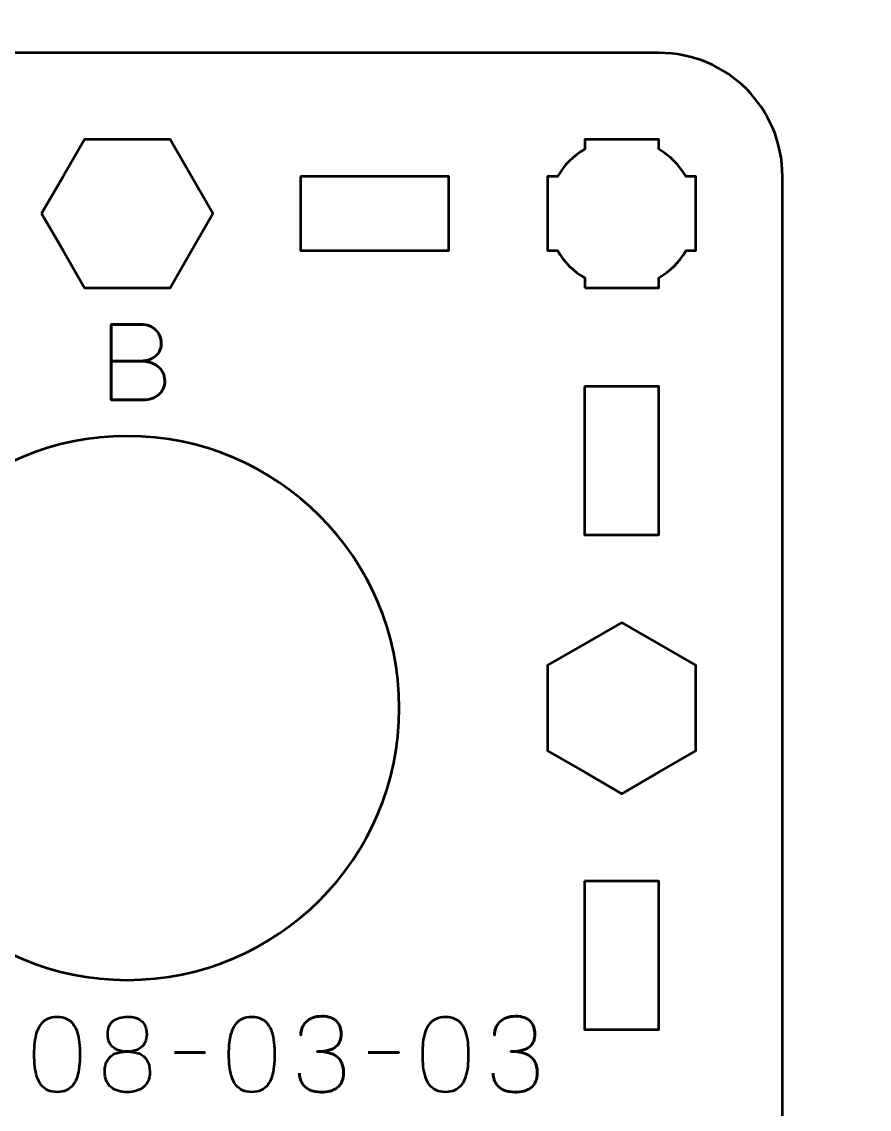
# Model space of a CAD drawing. Header units: centimetres. Extents: x -21 to 0, y -29.7 to 0.
# Drawn here: x -11.927 to -8.499, y -27.173 to -22.774 of the extents above; entities that cross this region are included whole.
import ezdxf

# ---------------------------------------------------------------- set-up
doc = ezdxf.new("R2010")
doc.units = ezdxf.units.CM
doc.header["$MEASUREMENT"] = 0
doc.layers.add('Layer 1', color=7, linetype='Continuous')

msp = doc.modelspace()

# ---------------------------------------------------------------- linework, layer by layer
at = {"layer": 'Layer 1', "color": 1, "lineweight": 53}
msp.add_open_spline([(-21.00003, -29.19995), (-21.00003, -29.19995), (-21.00003, -1.69992), (-21.00003, -1.69992), (-21.00003, -1.69992), (-21.00003, -1.61709), (-20.93286, -1.54992), (-20.85003, -1.54992), (-20.85003, -1.54992), (-20.7672, -1.54992), (-20.70003, -1.48275), (-20.70003, -1.39992), (-20.70003, -1.39992), (-20.70003, -1.31709), (-20.7672, -1.24992), (-20.85003, -1.24992), (-20.85003, -1.24992), (-20.93286, -1.24992), (-21.00003, -1.18275), (-21.00003, -1.09992), (-21.00003, -1.09992), (-21.00003, -1.09992), (-21.00003, -0.49992), (-21.00003, -0.49992), (-21.00003, -0.49992), (-21.00003, -0.22295), (-20.77694, 0.00004), (-20.49994, 0.00004), (-20.49994, 0.00004), (-20.49994, 0.00004), (-0.50008, 0.00004), (-0.50008, 0.00004), (-0.50008, 0.00004), (-0.22294, 0.00004), (0.00002, -0.22295), (0.00002, -0.49992), (0.00002, -0.49992), (0.00002, -0.49992), (0.00002, -29.19995), (0.00002, -29.19995), (0.00002, -29.19995), (0.00002, -29.47695), (-0.22294, -29.70004), (-0.50008, -29.70004), (-0.50008, -29.70004), (-0.50008, -29.70004), (-20.49994, -29.70004), (-20.49994, -29.70004), (-20.49994, -29.70004), (-20.77694, -29.70004), (-21.00003, -29.47695), (-21.00003, -29.19995)], degree=3, knots=[0, 0, 0, 0, 0.0769231, 0.0769231, 0.0769231, 0.0769231, 0.1538462, 0.1538462, 0.1538462, 0.1538462, 0.2307692, 0.2307692, 0.2307692, 0.2307692, 0.3076923, 0.3076923, 0.3076923, 0.3076923, 0.3846154, 0.3846154, 0.3846154, 0.3846154, 0.4615385, 0.4615385, 0.4615385, 0.4615385, 0.5384615, 0.5384615, 0.5384615, 0.5384615, 0.6153846, 0.6153846, 0.6153846, 0.6153846, 0.6923077, 0.6923077, 0.6923077, 0.6923077, 0.7692308, 0.7692308, 0.7692308, 0.7692308, 0.8461538, 0.8461538, 0.8461538, 0.8461538, 0.9230769, 0.9230769, 0.9230769, 0.9230769, 1, 1, 1, 1], dxfattribs=at)
at = {"layer": 'Layer 1', "color": 3, "lineweight": 53}
msp.add_open_spline([(-13.64992, -22.89997), (-13.64992, -22.89997), (-9.35005, -22.89997), (-9.35005, -22.89997), (-9.35005, -22.89997), (-9.07291, -22.89997), (-8.84995, -23.12306), (-8.84995, -23.40006), (-8.84995, -23.40006), (-8.84995, -23.40006), (-8.84995, -27.69993), (-8.84995, -27.69993), (-8.84995, -27.69993), (-8.84995, -27.97707), (-9.07291, -28.20003), (-9.35005, -28.20003), (-9.35005, -28.20003), (-9.35005, -28.20003), (-13.64992, -28.20003), (-13.64992, -28.20003), (-13.64992, -28.20003), (-13.92692, -28.20003), (-14.15001, -27.97707), (-14.15001, -27.69993), (-14.15001, -27.69993), (-14.15001, -27.69993), (-14.15001, -23.40006), (-14.15001, -23.40006), (-14.15001, -23.40006), (-14.15001, -23.12306), (-13.92692, -22.89997), (-13.64992, -22.89997)], degree=3, knots=[0, 0, 0, 0, 0.125, 0.125, 0.125, 0.125, 0.25, 0.25, 0.25, 0.25, 0.375, 0.375, 0.375, 0.375, 0.5, 0.5, 0.5, 0.5, 0.625, 0.625, 0.625, 0.625, 0.75, 0.75, 0.75, 0.75, 0.875, 0.875, 0.875, 0.875, 1, 1, 1, 1], dxfattribs=at)
at = {"layer": 'Layer 1', "lineweight": 53}
for points, knots in [([(-11.84639, -23.55), (-11.84639, -23.55), (-11.75979, -23.4), (-11.75979, -23.4), (-11.75979, -23.4), (-11.75979, -23.4), (-11.67318, -23.25), (-11.67318, -23.25), (-11.67318, -23.25), (-11.67318, -23.25), (-11.49998, -23.25), (-11.49998, -23.25), (-11.49998, -23.25), (-11.49998, -23.25), (-11.32678, -23.25), (-11.32678, -23.25), (-11.32678, -23.25), (-11.32678, -23.25), (-11.24017, -23.4), (-11.24017, -23.4), (-11.24017, -23.4), (-11.24017, -23.4), (-11.15357, -23.55), (-11.15357, -23.55), (-11.15357, -23.55), (-11.15357, -23.55), (-11.24017, -23.7), (-11.24017, -23.7), (-11.24017, -23.7), (-11.24017, -23.7), (-11.32678, -23.85), (-11.32678, -23.85), (-11.32678, -23.85), (-11.32678, -23.85), (-11.49998, -23.85), (-11.49998, -23.85), (-11.49998, -23.85), (-11.49998, -23.85), (-11.67318, -23.85), (-11.67318, -23.85), (-11.67318, -23.85), (-11.67318, -23.85), (-11.75979, -23.7), (-11.75979, -23.7), (-11.75979, -23.7), (-11.75979, -23.7), (-11.84639, -23.55), (-11.84639, -23.55)], [0, 0, 0, 0, 0.0833333, 0.0833333, 0.0833333, 0.0833333, 0.1666667, 0.1666667, 0.1666667, 0.1666667, 0.25, 0.25, 0.25, 0.25, 0.3333333, 0.3333333, 0.3333333, 0.3333333, 0.4166667, 0.4166667, 0.4166667, 0.4166667, 0.5, 0.5, 0.5, 0.5, 0.5833333, 0.5833333, 0.5833333, 0.5833333, 0.6666667, 0.6666667, 0.6666667, 0.6666667, 0.75, 0.75, 0.75, 0.75, 0.8333333, 0.8333333, 0.8333333, 0.8333333, 0.9166667, 0.9166667, 0.9166667, 0.9166667, 1, 1, 1, 1]), ([(-9.64997, -23.85006), (-9.64997, -23.85006), (-9.64997, -23.80988), (-9.64997, -23.80988), (-9.64997, -23.80988), (-9.69551, -23.78355), (-9.73347, -23.7456), (-9.75982, -23.70007), (-9.75982, -23.70007), (-9.75982, -23.70007), (-9.79997, -23.70007), (-9.79997, -23.70007), (-9.79997, -23.70007), (-9.79997, -23.70007), (-9.79997, -23.55155), (-9.79997, -23.55155), (-9.79997, -23.55155), (-9.79997, -23.55155), (-9.79999, -23.55), (-9.79999, -23.55), (-9.79999, -23.55), (-9.79999, -23.55), (-9.79997, -23.54845), (-9.79997, -23.54845), (-9.79997, -23.54845), (-9.79997, -23.54845), (-9.79997, -23.40006), (-9.79997, -23.40006), (-9.79997, -23.40006), (-9.79997, -23.40006), (-9.75987, -23.40006), (-9.75987, -23.40006), (-9.75987, -23.40006), (-9.73352, -23.35449), (-9.69553, -23.31649), (-9.64997, -23.29013), (-9.64997, -23.29013), (-9.64997, -23.29013), (-9.64997, -23.25005), (-9.64997, -23.25005), (-9.64997, -23.25005), (-9.64997, -23.25005), (-9.50463, -23.25005), (-9.50463, -23.25005), (-9.50463, -23.25005), (-9.50463, -23.25005), (-9.49999, -23.24999), (-9.49999, -23.24999), (-9.49999, -23.24999), (-9.49999, -23.24999), (-9.49534, -23.25005), (-9.49534, -23.25005), (-9.49534, -23.25005), (-9.49534, -23.25005), (-9.34996, -23.25005), (-9.34996, -23.25005), (-9.34996, -23.25005), (-9.34996, -23.25005), (-9.34996, -23.29013), (-9.34996, -23.29013), (-9.34996, -23.29013), (-9.30439, -23.31649), (-9.26642, -23.35449), (-9.24008, -23.40006), (-9.24008, -23.40006), (-9.24008, -23.40006), (-9.19996, -23.40006), (-9.19996, -23.40006), (-9.19996, -23.40006), (-9.19996, -23.40006), (-9.19996, -23.70007), (-9.19996, -23.70007), (-9.19996, -23.70007), (-9.19996, -23.70007), (-9.24013, -23.70007), (-9.24013, -23.70007), (-9.24013, -23.70007), (-9.26647, -23.7456), (-9.30443, -23.78355), (-9.34996, -23.80988), (-9.34996, -23.80988), (-9.34996, -23.80988), (-9.34996, -23.85006), (-9.34996, -23.85006), (-9.34996, -23.85006), (-9.34996, -23.85006), (-9.64997, -23.85006), (-9.64997, -23.85006)], [0, 0, 0, 0, 0.0454545, 0.0454545, 0.0454545, 0.0454545, 0.0909091, 0.0909091, 0.0909091, 0.0909091, 0.1363636, 0.1363636, 0.1363636, 0.1363636, 0.1818182, 0.1818182, 0.1818182, 0.1818182, 0.2272727, 0.2272727, 0.2272727, 0.2272727, 0.2727273, 0.2727273, 0.2727273, 0.2727273, 0.3181818, 0.3181818, 0.3181818, 0.3181818, 0.3636364, 0.3636364, 0.3636364, 0.3636364, 0.4090909, 0.4090909, 0.4090909, 0.4090909, 0.4545455, 0.4545455, 0.4545455, 0.4545455, 0.5, 0.5, 0.5, 0.5, 0.5454545, 0.5454545, 0.5454545, 0.5454545, 0.5909091, 0.5909091, 0.5909091, 0.5909091, 0.6363636, 0.6363636, 0.6363636, 0.6363636, 0.6818182, 0.6818182, 0.6818182, 0.6818182, 0.7272727, 0.7272727, 0.7272727, 0.7272727, 0.7727273, 0.7727273, 0.7727273, 0.7727273, 0.8181818, 0.8181818, 0.8181818, 0.8181818, 0.8636364, 0.8636364, 0.8636364, 0.8636364, 0.9090909, 0.9090909, 0.9090909, 0.9090909, 0.9545455, 0.9545455, 0.9545455, 0.9545455, 1, 1, 1, 1]), ([(-10.8, -23.40006), (-10.8, -23.40006), (-10.2, -23.40006), (-10.2, -23.40006), (-10.2, -23.40006), (-10.2, -23.40006), (-10.2, -23.70007), (-10.2, -23.70007), (-10.2, -23.70007), (-10.2, -23.70007), (-10.8, -23.70007), (-10.8, -23.70007), (-10.8, -23.70007), (-10.8, -23.70007), (-10.8, -23.40006), (-10.8, -23.40006)], [0, 0, 0, 0, 0.25, 0.25, 0.25, 0.25, 0.5, 0.5, 0.5, 0.5, 0.75, 0.75, 0.75, 0.75, 1, 1, 1, 1]), ([(-9.65005, -24.25001), (-9.65005, -24.25001), (-9.35005, -24.25001), (-9.35005, -24.25001), (-9.35005, -24.25001), (-9.35005, -24.25001), (-9.35005, -24.85002), (-9.35005, -24.85002), (-9.35005, -24.85002), (-9.35005, -24.85002), (-9.65005, -24.85002), (-9.65005, -24.85002), (-9.65005, -24.85002), (-9.65005, -24.85002), (-9.65005, -24.25001), (-9.65005, -24.25001)], [0, 0, 0, 0, 0.25, 0.25, 0.25, 0.25, 0.5, 0.5, 0.5, 0.5, 0.75, 0.75, 0.75, 0.75, 1, 1, 1, 1]), ([(-11.49998, -24.45), (-10.89256, -24.45), (-10.39998, -24.94258), (-10.39998, -25.55), (-10.39998, -25.55), (-10.39998, -26.15742), (-10.89256, -26.65), (-11.49998, -26.65), (-11.49998, -26.65), (-12.1074, -26.65), (-12.59998, -26.15742), (-12.59998, -25.55), (-12.59998, -25.55), (-12.59998, -24.94258), (-12.1074, -24.45), (-11.49998, -24.45)], [0, 0, 0, 0, 0.25, 0.25, 0.25, 0.25, 0.5, 0.5, 0.5, 0.5, 0.75, 0.75, 0.75, 0.75, 1, 1, 1, 1]), ([(-9.49998, -25.20359), (-9.49998, -25.20359), (-9.34998, -25.29019), (-9.34998, -25.29019), (-9.34998, -25.29019), (-9.34998, -25.29019), (-9.19998, -25.3768), (-9.19998, -25.3768), (-9.19998, -25.3768), (-9.19998, -25.3768), (-9.19998, -25.55), (-9.19998, -25.55), (-9.19998, -25.55), (-9.19998, -25.55), (-9.19998, -25.7232), (-9.19998, -25.7232), (-9.19998, -25.7232), (-9.19998, -25.7232), (-9.34998, -25.80981), (-9.34998, -25.80981), (-9.34998, -25.80981), (-9.34998, -25.80981), (-9.49998, -25.89641), (-9.49998, -25.89641), (-9.49998, -25.89641), (-9.49998, -25.89641), (-9.64998, -25.80981), (-9.64998, -25.80981), (-9.64998, -25.80981), (-9.64998, -25.80981), (-9.79998, -25.7232), (-9.79998, -25.7232), (-9.79998, -25.7232), (-9.79998, -25.7232), (-9.79998, -25.55), (-9.79998, -25.55), (-9.79998, -25.55), (-9.79998, -25.55), (-9.79998, -25.3768), (-9.79998, -25.3768), (-9.79998, -25.3768), (-9.79998, -25.3768), (-9.64998, -25.29019), (-9.64998, -25.29019), (-9.64998, -25.29019), (-9.64998, -25.29019), (-9.49998, -25.20359), (-9.49998, -25.20359)], [0, 0, 0, 0, 0.0833333, 0.0833333, 0.0833333, 0.0833333, 0.1666667, 0.1666667, 0.1666667, 0.1666667, 0.25, 0.25, 0.25, 0.25, 0.3333333, 0.3333333, 0.3333333, 0.3333333, 0.4166667, 0.4166667, 0.4166667, 0.4166667, 0.5, 0.5, 0.5, 0.5, 0.5833333, 0.5833333, 0.5833333, 0.5833333, 0.6666667, 0.6666667, 0.6666667, 0.6666667, 0.75, 0.75, 0.75, 0.75, 0.8333333, 0.8333333, 0.8333333, 0.8333333, 0.9166667, 0.9166667, 0.9166667, 0.9166667, 1, 1, 1, 1]), ([(-9.65005, -26.24998), (-9.65005, -26.24998), (-9.35005, -26.24998), (-9.35005, -26.24998), (-9.35005, -26.24998), (-9.35005, -26.24998), (-9.35005, -26.84998), (-9.35005, -26.84998), (-9.35005, -26.84998), (-9.35005, -26.84998), (-9.65005, -26.84998), (-9.65005, -26.84998), (-9.65005, -26.84998), (-9.65005, -26.84998), (-9.65005, -26.24998), (-9.65005, -26.24998)], [0, 0, 0, 0, 0.25, 0.25, 0.25, 0.25, 0.5, 0.5, 0.5, 0.5, 0.75, 0.75, 0.75, 0.75, 1, 1, 1, 1])]:
    msp.add_open_spline(points, degree=3, knots=knots, dxfattribs=at)
at = {"layer": 'Layer 1', "color": 5, "lineweight": 53}
for points, knots in [([(-11.56458, -24.14636), (-11.56458, -24.14636), (-11.44732, -24.14636), (-11.44732, -24.14636), (-11.44732, -24.14636), (-11.43208, -24.14629), (-11.4191, -24.14418), (-11.40816, -24.14001), (-11.40816, -24.14001), (-11.39729, -24.13592), (-11.38848, -24.13035), (-11.38163, -24.12336), (-11.38163, -24.12336), (-11.37479, -24.11638), (-11.36985, -24.10848), (-11.36674, -24.09973), (-11.36674, -24.09973), (-11.36371, -24.09105), (-11.3623, -24.08202), (-11.36265, -24.07271), (-11.36265, -24.07271), (-11.36308, -24.06339), (-11.36505, -24.05436), (-11.36858, -24.04554), (-11.36858, -24.04554), (-11.37204, -24.03672), (-11.37726, -24.02875), (-11.3841, -24.02162), (-11.3841, -24.02162), (-11.39094, -24.0145), (-11.39948, -24.00885), (-11.40985, -24.00469), (-11.40985, -24.00469), (-11.42023, -24.00046), (-11.43243, -23.99827), (-11.44647, -23.9982), (-11.44647, -23.9982), (-11.44647, -23.9982), (-11.56458, -23.9982), (-11.56458, -23.9982), (-11.56458, -23.9982), (-11.56458, -23.9982), (-11.56458, -24.30342), (-11.56458, -24.30342), (-11.56458, -24.30342), (-11.56458, -24.30342), (-11.43462, -24.30342), (-11.43462, -24.30342), (-11.43462, -24.30342), (-11.42248, -24.30342), (-11.41119, -24.30166), (-11.40075, -24.2982), (-11.40075, -24.2982), (-11.39031, -24.29467), (-11.38121, -24.28966), (-11.37331, -24.28296), (-11.37331, -24.28296), (-11.36547, -24.27633), (-11.35934, -24.26828), (-11.35496, -24.25876), (-11.35496, -24.25876), (-11.35059, -24.24923), (-11.34833, -24.23844), (-11.34826, -24.22637), (-11.34826, -24.22637), (-11.34854, -24.21424), (-11.35108, -24.2033), (-11.35595, -24.1935), (-11.35595, -24.1935), (-11.36082, -24.18369), (-11.36759, -24.17529), (-11.37634, -24.16824), (-11.37634, -24.16824), (-11.38509, -24.16125), (-11.39553, -24.15582), (-11.40753, -24.15208), (-11.40753, -24.15208), (-11.41952, -24.14834), (-11.43278, -24.14644), (-11.44732, -24.14636), (-11.44732, -24.14636), (-11.43278, -24.14644), (-11.41952, -24.14834), (-11.40753, -24.15208), (-11.40753, -24.15208), (-11.39553, -24.15582), (-11.38509, -24.16125), (-11.37634, -24.16824), (-11.37634, -24.16824), (-11.36759, -24.17529), (-11.36082, -24.18369), (-11.35595, -24.1935), (-11.35595, -24.1935), (-11.35108, -24.2033), (-11.34854, -24.21424), (-11.34826, -24.22637), (-11.34826, -24.22637), (-11.34833, -24.23844), (-11.35059, -24.24923), (-11.35496, -24.25876), (-11.35496, -24.25876), (-11.35934, -24.26828), (-11.36547, -24.27633), (-11.37331, -24.28296), (-11.37331, -24.28296), (-11.38121, -24.28966), (-11.39031, -24.29467), (-11.40075, -24.2982), (-11.40075, -24.2982), (-11.41119, -24.30166), (-11.42248, -24.30342), (-11.43462, -24.30342), (-11.43462, -24.30342), (-11.43462, -24.30342), (-11.56458, -24.30342), (-11.56458, -24.30342), (-11.56458, -24.30342), (-11.56458, -24.30342), (-11.56458, -23.9982), (-11.56458, -23.9982), (-11.56458, -23.9982), (-11.56458, -23.9982), (-11.44647, -23.9982), (-11.44647, -23.9982), (-11.44647, -23.9982), (-11.43243, -23.99827), (-11.42023, -24.00046), (-11.40985, -24.00469), (-11.40985, -24.00469), (-11.39948, -24.00885), (-11.39094, -24.0145), (-11.3841, -24.02162), (-11.3841, -24.02162), (-11.37726, -24.02875), (-11.37204, -24.03672), (-11.36858, -24.04554), (-11.36858, -24.04554), (-11.36505, -24.05436), (-11.36308, -24.06339), (-11.36265, -24.07271), (-11.36265, -24.07271), (-11.3623, -24.08202), (-11.36371, -24.09105), (-11.36674, -24.09973), (-11.36674, -24.09973), (-11.36985, -24.10848), (-11.37479, -24.11638), (-11.38163, -24.12336), (-11.38163, -24.12336), (-11.38848, -24.13035), (-11.39729, -24.13592), (-11.40816, -24.14001), (-11.40816, -24.14001), (-11.4191, -24.14418), (-11.43208, -24.14629), (-11.44732, -24.14636), (-11.44732, -24.14636), (-11.44732, -24.14636), (-11.56458, -24.14636), (-11.56458, -24.14636)], [0, 0, 0, 0, 0.025, 0.025, 0.025, 0.025, 0.05, 0.05, 0.05, 0.05, 0.075, 0.075, 0.075, 0.075, 0.1, 0.1, 0.1, 0.1, 0.125, 0.125, 0.125, 0.125, 0.15, 0.15, 0.15, 0.15, 0.175, 0.175, 0.175, 0.175, 0.2, 0.2, 0.2, 0.2, 0.225, 0.225, 0.225, 0.225, 0.25, 0.25, 0.25, 0.25, 0.275, 0.275, 0.275, 0.275, 0.3, 0.3, 0.3, 0.3, 0.325, 0.325, 0.325, 0.325, 0.35, 0.35, 0.35, 0.35, 0.375, 0.375, 0.375, 0.375, 0.4, 0.4, 0.4, 0.4, 0.425, 0.425, 0.425, 0.425, 0.45, 0.45, 0.45, 0.45, 0.475, 0.475, 0.475, 0.475, 0.5, 0.5, 0.5, 0.5, 0.525, 0.525, 0.525, 0.525, 0.55, 0.55, 0.55, 0.55, 0.575, 0.575, 0.575, 0.575, 0.6, 0.6, 0.6, 0.6, 0.625, 0.625, 0.625, 0.625, 0.65, 0.65, 0.65, 0.65, 0.675, 0.675, 0.675, 0.675, 0.7, 0.7, 0.7, 0.7, 0.725, 0.725, 0.725, 0.725, 0.75, 0.75, 0.75, 0.75, 0.775, 0.775, 0.775, 0.775, 0.8, 0.8, 0.8, 0.8, 0.825, 0.825, 0.825, 0.825, 0.85, 0.85, 0.85, 0.85, 0.875, 0.875, 0.875, 0.875, 0.9, 0.9, 0.9, 0.9, 0.925, 0.925, 0.925, 0.925, 0.95, 0.95, 0.95, 0.95, 0.975, 0.975, 0.975, 0.975, 1, 1, 1, 1]), ([(-11.78386, -27.10342), (-11.76905, -27.10335), (-11.75628, -27.10074), (-11.74562, -27.09566), (-11.74562, -27.09566), (-11.73504, -27.09058), (-11.72622, -27.08331), (-11.71917, -27.07407), (-11.71917, -27.07407), (-11.71218, -27.06476), (-11.70668, -27.05375), (-11.70259, -27.04105), (-11.70259, -27.04105), (-11.69856, -27.02835), (-11.69567, -27.01445), (-11.69405, -26.99921), (-11.69405, -26.99921), (-11.69235, -26.98397), (-11.69151, -26.96795), (-11.69158, -26.95102), (-11.69158, -26.95102), (-11.69151, -26.93416), (-11.69235, -26.91814), (-11.69405, -26.90297), (-11.69405, -26.90297), (-11.69567, -26.8878), (-11.69856, -26.87383), (-11.70259, -26.86113), (-11.70259, -26.86113), (-11.70668, -26.8485), (-11.71218, -26.8375), (-11.71917, -26.82811), (-11.71917, -26.82811), (-11.72622, -26.8188), (-11.73504, -26.81153), (-11.74562, -26.80645), (-11.74562, -26.80645), (-11.75628, -26.8013), (-11.76905, -26.79869), (-11.78386, -26.79862), (-11.78386, -26.79862), (-11.79868, -26.79869), (-11.81145, -26.8013), (-11.82211, -26.80645), (-11.82211, -26.80645), (-11.83269, -26.81153), (-11.84151, -26.8188), (-11.84856, -26.82811), (-11.84856, -26.82811), (-11.85555, -26.8375), (-11.86105, -26.8485), (-11.86514, -26.86113), (-11.86514, -26.86113), (-11.86917, -26.87383), (-11.87206, -26.8878), (-11.87368, -26.90297), (-11.87368, -26.90297), (-11.87537, -26.91814), (-11.87622, -26.93416), (-11.87615, -26.95102), (-11.87615, -26.95102), (-11.87622, -26.96795), (-11.87537, -26.98397), (-11.87368, -26.99921), (-11.87368, -26.99921), (-11.87206, -27.01445), (-11.86917, -27.02835), (-11.86514, -27.04105), (-11.86514, -27.04105), (-11.86105, -27.05375), (-11.85555, -27.06476), (-11.84856, -27.07407), (-11.84856, -27.07407), (-11.84151, -27.08331), (-11.83269, -27.09058), (-11.82211, -27.09566), (-11.82211, -27.09566), (-11.81145, -27.10074), (-11.79868, -27.10335), (-11.78386, -27.10342)], [0, 0, 0, 0, 0.05, 0.05, 0.05, 0.05, 0.1, 0.1, 0.1, 0.1, 0.15, 0.15, 0.15, 0.15, 0.2, 0.2, 0.2, 0.2, 0.25, 0.25, 0.25, 0.25, 0.3, 0.3, 0.3, 0.3, 0.35, 0.35, 0.35, 0.35, 0.4, 0.4, 0.4, 0.4, 0.45, 0.45, 0.45, 0.45, 0.5, 0.5, 0.5, 0.5, 0.55, 0.55, 0.55, 0.55, 0.6, 0.6, 0.6, 0.6, 0.65, 0.65, 0.65, 0.65, 0.7, 0.7, 0.7, 0.7, 0.75, 0.75, 0.75, 0.75, 0.8, 0.8, 0.8, 0.8, 0.85, 0.85, 0.85, 0.85, 0.9, 0.9, 0.9, 0.9, 0.95, 0.95, 0.95, 0.95, 1, 1, 1, 1]), ([(-11.78386, -27.10342), (-11.76905, -27.10335), (-11.75628, -27.10074), (-11.74562, -27.09566), (-11.74562, -27.09566), (-11.73504, -27.09058), (-11.72622, -27.08331), (-11.71917, -27.07407), (-11.71917, -27.07407), (-11.71218, -27.06476), (-11.70668, -27.05375), (-11.70259, -27.04105), (-11.70259, -27.04105), (-11.69856, -27.02835), (-11.69567, -27.01445), (-11.69405, -26.99921), (-11.69405, -26.99921), (-11.69235, -26.98397), (-11.69151, -26.96795), (-11.69158, -26.95102), (-11.69158, -26.95102), (-11.69151, -26.93416), (-11.69235, -26.91814), (-11.69405, -26.90297), (-11.69405, -26.90297), (-11.69567, -26.8878), (-11.69856, -26.87383), (-11.70259, -26.86113), (-11.70259, -26.86113), (-11.70668, -26.8485), (-11.71218, -26.8375), (-11.71917, -26.82811), (-11.71917, -26.82811), (-11.72622, -26.8188), (-11.73504, -26.81153), (-11.74562, -26.80645), (-11.74562, -26.80645), (-11.75628, -26.8013), (-11.76905, -26.79869), (-11.78386, -26.79862), (-11.78386, -26.79862), (-11.79868, -26.79869), (-11.81145, -26.8013), (-11.82211, -26.80645), (-11.82211, -26.80645), (-11.83269, -26.81153), (-11.84151, -26.8188), (-11.84856, -26.82811), (-11.84856, -26.82811), (-11.85555, -26.8375), (-11.86105, -26.8485), (-11.86514, -26.86113), (-11.86514, -26.86113), (-11.86917, -26.87383), (-11.87206, -26.8878), (-11.87368, -26.90297), (-11.87368, -26.90297), (-11.87537, -26.91814), (-11.87622, -26.93416), (-11.87615, -26.95102), (-11.87615, -26.95102), (-11.87622, -26.96795), (-11.87537, -26.98397), (-11.87368, -26.99921), (-11.87368, -26.99921), (-11.87206, -27.01445), (-11.86917, -27.02835), (-11.86514, -27.04105), (-11.86514, -27.04105), (-11.86105, -27.05375), (-11.85555, -27.06476), (-11.84856, -27.07407), (-11.84856, -27.07407), (-11.84151, -27.08331), (-11.83269, -27.09058), (-11.82211, -27.09566), (-11.82211, -27.09566), (-11.81145, -27.10074), (-11.79868, -27.10335), (-11.78386, -27.10342)], [0, 0, 0, 0, 0.05, 0.05, 0.05, 0.05, 0.1, 0.1, 0.1, 0.1, 0.15, 0.15, 0.15, 0.15, 0.2, 0.2, 0.2, 0.2, 0.25, 0.25, 0.25, 0.25, 0.3, 0.3, 0.3, 0.3, 0.35, 0.35, 0.35, 0.35, 0.4, 0.4, 0.4, 0.4, 0.45, 0.45, 0.45, 0.45, 0.5, 0.5, 0.5, 0.5, 0.55, 0.55, 0.55, 0.55, 0.6, 0.6, 0.6, 0.6, 0.65, 0.65, 0.65, 0.65, 0.7, 0.7, 0.7, 0.7, 0.75, 0.75, 0.75, 0.75, 0.8, 0.8, 0.8, 0.8, 0.85, 0.85, 0.85, 0.85, 0.9, 0.9, 0.9, 0.9, 0.95, 0.95, 0.95, 0.95, 1, 1, 1, 1]), ([(-11.50023, -26.93959), (-11.48937, -26.93959), (-11.47921, -26.93832), (-11.46968, -26.93578), (-11.46968, -26.93578), (-11.46023, -26.93317), (-11.4519, -26.92908), (-11.44464, -26.9235), (-11.44464, -26.9235), (-11.43744, -26.91793), (-11.4318, -26.91066), (-11.4277, -26.9017), (-11.4277, -26.9017), (-11.42361, -26.89281), (-11.42157, -26.88202), (-11.4215, -26.86932), (-11.4215, -26.86932), (-11.42157, -26.85662), (-11.42354, -26.84575), (-11.42742, -26.83672), (-11.42742, -26.83672), (-11.4313, -26.82769), (-11.43681, -26.82028), (-11.44386, -26.81457), (-11.44386, -26.81457), (-11.45092, -26.80892), (-11.45924, -26.80476), (-11.46884, -26.80215), (-11.46884, -26.80215), (-11.47836, -26.79954), (-11.48888, -26.79841), (-11.50023, -26.79862), (-11.50023, -26.79862), (-11.51159, -26.79876), (-11.52211, -26.80025), (-11.53163, -26.80286), (-11.53163, -26.80286), (-11.54123, -26.80554), (-11.54955, -26.80963), (-11.55661, -26.8152), (-11.55661, -26.8152), (-11.56366, -26.82078), (-11.56917, -26.82804), (-11.57305, -26.83693), (-11.57305, -26.83693), (-11.57693, -26.84589), (-11.5789, -26.85662), (-11.57897, -26.86932), (-11.57897, -26.86932), (-11.5789, -26.88202), (-11.57686, -26.89281), (-11.57276, -26.9017), (-11.57276, -26.9017), (-11.56867, -26.91066), (-11.56303, -26.91793), (-11.55576, -26.9235), (-11.55576, -26.9235), (-11.54856, -26.92908), (-11.54024, -26.93317), (-11.53078, -26.93578), (-11.53078, -26.93578), (-11.52126, -26.93832), (-11.5111, -26.93959), (-11.50023, -26.93959)], [0, 0, 0, 0, 0.0625, 0.0625, 0.0625, 0.0625, 0.125, 0.125, 0.125, 0.125, 0.1875, 0.1875, 0.1875, 0.1875, 0.25, 0.25, 0.25, 0.25, 0.3125, 0.3125, 0.3125, 0.3125, 0.375, 0.375, 0.375, 0.375, 0.4375, 0.4375, 0.4375, 0.4375, 0.5, 0.5, 0.5, 0.5, 0.5625, 0.5625, 0.5625, 0.5625, 0.625, 0.625, 0.625, 0.625, 0.6875, 0.6875, 0.6875, 0.6875, 0.75, 0.75, 0.75, 0.75, 0.8125, 0.8125, 0.8125, 0.8125, 0.875, 0.875, 0.875, 0.875, 0.9375, 0.9375, 0.9375, 0.9375, 1, 1, 1, 1]), ([(-11.50023, -26.93959), (-11.48937, -26.93959), (-11.47921, -26.93832), (-11.46968, -26.93578), (-11.46968, -26.93578), (-11.46023, -26.93317), (-11.4519, -26.92908), (-11.44464, -26.9235), (-11.44464, -26.9235), (-11.43744, -26.91793), (-11.4318, -26.91066), (-11.4277, -26.9017), (-11.4277, -26.9017), (-11.42361, -26.89281), (-11.42157, -26.88202), (-11.4215, -26.86932), (-11.4215, -26.86932), (-11.42157, -26.85662), (-11.42354, -26.84575), (-11.42742, -26.83672), (-11.42742, -26.83672), (-11.4313, -26.82769), (-11.43681, -26.82028), (-11.44386, -26.81457), (-11.44386, -26.81457), (-11.45092, -26.80892), (-11.45924, -26.80476), (-11.46884, -26.80215), (-11.46884, -26.80215), (-11.47836, -26.79954), (-11.48888, -26.79841), (-11.50023, -26.79862), (-11.50023, -26.79862), (-11.51159, -26.79876), (-11.52211, -26.80025), (-11.53163, -26.80286), (-11.53163, -26.80286), (-11.54123, -26.80554), (-11.54955, -26.80963), (-11.55661, -26.8152), (-11.55661, -26.8152), (-11.56366, -26.82078), (-11.56917, -26.82804), (-11.57305, -26.83693), (-11.57305, -26.83693), (-11.57693, -26.84589), (-11.5789, -26.85662), (-11.57897, -26.86932), (-11.57897, -26.86932), (-11.5789, -26.88202), (-11.57686, -26.89281), (-11.57276, -26.9017), (-11.57276, -26.9017), (-11.56867, -26.91066), (-11.56303, -26.91793), (-11.55576, -26.9235), (-11.55576, -26.9235), (-11.54856, -26.92908), (-11.54024, -26.93317), (-11.53078, -26.93578), (-11.53078, -26.93578), (-11.52126, -26.93832), (-11.5111, -26.93959), (-11.50023, -26.93959)], [0, 0, 0, 0, 0.0625, 0.0625, 0.0625, 0.0625, 0.125, 0.125, 0.125, 0.125, 0.1875, 0.1875, 0.1875, 0.1875, 0.25, 0.25, 0.25, 0.25, 0.3125, 0.3125, 0.3125, 0.3125, 0.375, 0.375, 0.375, 0.375, 0.4375, 0.4375, 0.4375, 0.4375, 0.5, 0.5, 0.5, 0.5, 0.5625, 0.5625, 0.5625, 0.5625, 0.625, 0.625, 0.625, 0.625, 0.6875, 0.6875, 0.6875, 0.6875, 0.75, 0.75, 0.75, 0.75, 0.8125, 0.8125, 0.8125, 0.8125, 0.875, 0.875, 0.875, 0.875, 0.9375, 0.9375, 0.9375, 0.9375, 1, 1, 1, 1]), ([(-10.99647, -27.10342), (-10.98166, -27.10335), (-10.96889, -27.10074), (-10.95823, -27.09566), (-10.95823, -27.09566), (-10.94765, -27.09058), (-10.93883, -27.08331), (-10.93178, -27.07407), (-10.93178, -27.07407), (-10.92479, -27.06476), (-10.91929, -27.05375), (-10.9152, -27.04105), (-10.9152, -27.04105), (-10.91117, -27.02835), (-10.90828, -27.01445), (-10.90666, -26.99921), (-10.90666, -26.99921), (-10.90496, -26.98397), (-10.90412, -26.96795), (-10.90419, -26.95102), (-10.90419, -26.95102), (-10.90412, -26.93416), (-10.90496, -26.91814), (-10.90666, -26.90297), (-10.90666, -26.90297), (-10.90828, -26.8878), (-10.91117, -26.87383), (-10.9152, -26.86113), (-10.9152, -26.86113), (-10.91929, -26.8485), (-10.92479, -26.8375), (-10.93178, -26.82811), (-10.93178, -26.82811), (-10.93883, -26.8188), (-10.94765, -26.81153), (-10.95823, -26.80645), (-10.95823, -26.80645), (-10.96889, -26.8013), (-10.98166, -26.79869), (-10.99647, -26.79862), (-10.99647, -26.79862), (-11.01129, -26.79869), (-11.02406, -26.8013), (-11.03472, -26.80645), (-11.03472, -26.80645), (-11.0453, -26.81153), (-11.05412, -26.8188), (-11.06117, -26.82811), (-11.06117, -26.82811), (-11.06816, -26.8375), (-11.07366, -26.8485), (-11.07775, -26.86113), (-11.07775, -26.86113), (-11.08178, -26.87383), (-11.08467, -26.8878), (-11.08629, -26.90297), (-11.08629, -26.90297), (-11.08798, -26.91814), (-11.08883, -26.93416), (-11.08876, -26.95102), (-11.08876, -26.95102), (-11.08883, -26.96795), (-11.08798, -26.98397), (-11.08629, -26.99921), (-11.08629, -26.99921), (-11.08467, -27.01445), (-11.08178, -27.02835), (-11.07775, -27.04105), (-11.07775, -27.04105), (-11.07366, -27.05375), (-11.06816, -27.06476), (-11.06117, -27.07407), (-11.06117, -27.07407), (-11.05412, -27.08331), (-11.0453, -27.09058), (-11.03472, -27.09566), (-11.03472, -27.09566), (-11.02406, -27.10074), (-11.01129, -27.10335), (-10.99647, -27.10342)], [0, 0, 0, 0, 0.05, 0.05, 0.05, 0.05, 0.1, 0.1, 0.1, 0.1, 0.15, 0.15, 0.15, 0.15, 0.2, 0.2, 0.2, 0.2, 0.25, 0.25, 0.25, 0.25, 0.3, 0.3, 0.3, 0.3, 0.35, 0.35, 0.35, 0.35, 0.4, 0.4, 0.4, 0.4, 0.45, 0.45, 0.45, 0.45, 0.5, 0.5, 0.5, 0.5, 0.55, 0.55, 0.55, 0.55, 0.6, 0.6, 0.6, 0.6, 0.65, 0.65, 0.65, 0.65, 0.7, 0.7, 0.7, 0.7, 0.75, 0.75, 0.75, 0.75, 0.8, 0.8, 0.8, 0.8, 0.85, 0.85, 0.85, 0.85, 0.9, 0.9, 0.9, 0.9, 0.95, 0.95, 0.95, 0.95, 1, 1, 1, 1]), ([(-10.99647, -27.10342), (-10.98166, -27.10335), (-10.96889, -27.10074), (-10.95823, -27.09566), (-10.95823, -27.09566), (-10.94765, -27.09058), (-10.93883, -27.08331), (-10.93178, -27.07407), (-10.93178, -27.07407), (-10.92479, -27.06476), (-10.91929, -27.05375), (-10.9152, -27.04105), (-10.9152, -27.04105), (-10.91117, -27.02835), (-10.90828, -27.01445), (-10.90666, -26.99921), (-10.90666, -26.99921), (-10.90496, -26.98397), (-10.90412, -26.96795), (-10.90419, -26.95102), (-10.90419, -26.95102), (-10.90412, -26.93416), (-10.90496, -26.91814), (-10.90666, -26.90297), (-10.90666, -26.90297), (-10.90828, -26.8878), (-10.91117, -26.87383), (-10.9152, -26.86113), (-10.9152, -26.86113), (-10.91929, -26.8485), (-10.92479, -26.8375), (-10.93178, -26.82811), (-10.93178, -26.82811), (-10.93883, -26.8188), (-10.94765, -26.81153), (-10.95823, -26.80645), (-10.95823, -26.80645), (-10.96889, -26.8013), (-10.98166, -26.79869), (-10.99647, -26.79862), (-10.99647, -26.79862), (-11.01129, -26.79869), (-11.02406, -26.8013), (-11.03472, -26.80645), (-11.03472, -26.80645), (-11.0453, -26.81153), (-11.05412, -26.8188), (-11.06117, -26.82811), (-11.06117, -26.82811), (-11.06816, -26.8375), (-11.07366, -26.8485), (-11.07775, -26.86113), (-11.07775, -26.86113), (-11.08178, -26.87383), (-11.08467, -26.8878), (-11.08629, -26.90297), (-11.08629, -26.90297), (-11.08798, -26.91814), (-11.08883, -26.93416), (-11.08876, -26.95102), (-11.08876, -26.95102), (-11.08883, -26.96795), (-11.08798, -26.98397), (-11.08629, -26.99921), (-11.08629, -26.99921), (-11.08467, -27.01445), (-11.08178, -27.02835), (-11.07775, -27.04105), (-11.07775, -27.04105), (-11.07366, -27.05375), (-11.06816, -27.06476), (-11.06117, -27.07407), (-11.06117, -27.07407), (-11.05412, -27.08331), (-11.0453, -27.09058), (-11.03472, -27.09566), (-11.03472, -27.09566), (-11.02406, -27.10074), (-11.01129, -27.10335), (-10.99647, -27.10342)], [0, 0, 0, 0, 0.05, 0.05, 0.05, 0.05, 0.1, 0.1, 0.1, 0.1, 0.15, 0.15, 0.15, 0.15, 0.2, 0.2, 0.2, 0.2, 0.25, 0.25, 0.25, 0.25, 0.3, 0.3, 0.3, 0.3, 0.35, 0.35, 0.35, 0.35, 0.4, 0.4, 0.4, 0.4, 0.45, 0.45, 0.45, 0.45, 0.5, 0.5, 0.5, 0.5, 0.55, 0.55, 0.55, 0.55, 0.6, 0.6, 0.6, 0.6, 0.65, 0.65, 0.65, 0.65, 0.7, 0.7, 0.7, 0.7, 0.75, 0.75, 0.75, 0.75, 0.8, 0.8, 0.8, 0.8, 0.85, 0.85, 0.85, 0.85, 0.9, 0.9, 0.9, 0.9, 0.95, 0.95, 0.95, 0.95, 1, 1, 1, 1]), ([(-10.80386, -27.0268), (-10.80379, -27.04204), (-10.80026, -27.0553), (-10.79328, -27.0668), (-10.79328, -27.0668), (-10.78629, -27.07823), (-10.77634, -27.08719), (-10.76336, -27.09361), (-10.76336, -27.09361), (-10.75038, -27.10003), (-10.73479, -27.10328), (-10.71665, -27.10342), (-10.71665, -27.10342), (-10.70304, -27.10342), (-10.69069, -27.10201), (-10.67947, -27.09905), (-10.67947, -27.09905), (-10.66832, -27.09608), (-10.65873, -27.0915), (-10.65061, -27.08522), (-10.65061, -27.08522), (-10.6425, -27.07894), (-10.63629, -27.07082), (-10.63185, -27.06095), (-10.63185, -27.06095), (-10.62747, -27.051), (-10.62529, -27.03907), (-10.62522, -27.0251), (-10.62522, -27.0251), (-10.62514, -27.00648), (-10.62895, -26.99074), (-10.6365, -26.97797), (-10.6365, -26.97797), (-10.64405, -26.9652), (-10.65577, -26.95561), (-10.6715, -26.94905), (-10.6715, -26.94905), (-10.68723, -26.94248), (-10.70741, -26.93917), (-10.73189, -26.93917), (-10.73189, -26.93917), (-10.71362, -26.93924), (-10.69831, -26.93755), (-10.68582, -26.93409), (-10.68582, -26.93409), (-10.6734, -26.93063), (-10.66346, -26.92576), (-10.65598, -26.91941), (-10.65598, -26.91941), (-10.6485, -26.91313), (-10.64307, -26.90565), (-10.63982, -26.89705), (-10.63982, -26.89705), (-10.6365, -26.88851), (-10.63488, -26.87913), (-10.63495, -26.8689), (-10.63495, -26.8689), (-10.63488, -26.85866), (-10.63629, -26.84921), (-10.63911, -26.84046), (-10.63911, -26.84046), (-10.64187, -26.83171), (-10.64638, -26.82402), (-10.65252, -26.81746), (-10.65252, -26.81746), (-10.65866, -26.8109), (-10.66677, -26.80575), (-10.67672, -26.80208), (-10.67672, -26.80208), (-10.68674, -26.79841), (-10.69895, -26.79658), (-10.71327, -26.79651), (-10.71327, -26.79651), (-10.72752, -26.79658), (-10.74001, -26.79869), (-10.75059, -26.80279), (-10.75059, -26.80279), (-10.76125, -26.80688), (-10.76999, -26.81245), (-10.77705, -26.81958), (-10.77705, -26.81958), (-10.78403, -26.8267), (-10.78926, -26.83482), (-10.79271, -26.84399), (-10.79271, -26.84399), (-10.79624, -26.85316), (-10.79793, -26.8629), (-10.79793, -26.87313), (-10.79793, -26.87313), (-10.79793, -26.8629), (-10.79624, -26.85316), (-10.79271, -26.84399), (-10.79271, -26.84399), (-10.78926, -26.83482), (-10.78403, -26.8267), (-10.77705, -26.81958), (-10.77705, -26.81958), (-10.76999, -26.81245), (-10.76125, -26.80688), (-10.75059, -26.80279), (-10.75059, -26.80279), (-10.74001, -26.79869), (-10.72752, -26.79658), (-10.71327, -26.79651), (-10.71327, -26.79651), (-10.69895, -26.79658), (-10.68674, -26.79841), (-10.67672, -26.80208), (-10.67672, -26.80208), (-10.66677, -26.80575), (-10.65866, -26.8109), (-10.65252, -26.81746), (-10.65252, -26.81746), (-10.64638, -26.82402), (-10.64187, -26.83171), (-10.63911, -26.84046), (-10.63911, -26.84046), (-10.63629, -26.84921), (-10.63488, -26.85866), (-10.63495, -26.8689), (-10.63495, -26.8689), (-10.63488, -26.87913), (-10.6365, -26.88851), (-10.63982, -26.89705), (-10.63982, -26.89705), (-10.64307, -26.90565), (-10.6485, -26.91313), (-10.65598, -26.91941), (-10.65598, -26.91941), (-10.66346, -26.92576), (-10.6734, -26.93063), (-10.68582, -26.93409), (-10.68582, -26.93409), (-10.69831, -26.93755), (-10.71362, -26.93924), (-10.73189, -26.93917), (-10.73189, -26.93917), (-10.70741, -26.93917), (-10.68723, -26.94248), (-10.6715, -26.94905), (-10.6715, -26.94905), (-10.65577, -26.95561), (-10.64405, -26.9652), (-10.6365, -26.97797), (-10.6365, -26.97797), (-10.62895, -26.99074), (-10.62514, -27.00648), (-10.62522, -27.0251), (-10.62522, -27.0251), (-10.62529, -27.03907), (-10.62747, -27.051), (-10.63185, -27.06095), (-10.63185, -27.06095), (-10.63629, -27.07082), (-10.6425, -27.07894), (-10.65061, -27.08522), (-10.65061, -27.08522), (-10.65873, -27.0915), (-10.66832, -27.09608), (-10.67947, -27.09905), (-10.67947, -27.09905), (-10.69069, -27.10201), (-10.70304, -27.10342), (-10.71665, -27.10342), (-10.71665, -27.10342), (-10.73479, -27.10328), (-10.75038, -27.10003), (-10.76336, -27.09361), (-10.76336, -27.09361), (-10.77634, -27.08719), (-10.78629, -27.07823), (-10.79328, -27.0668), (-10.79328, -27.0668), (-10.80026, -27.0553), (-10.80379, -27.04204), (-10.80386, -27.0268)], [0, 0, 0, 0, 0.0227273, 0.0227273, 0.0227273, 0.0227273, 0.0454545, 0.0454545, 0.0454545, 0.0454545, 0.0681818, 0.0681818, 0.0681818, 0.0681818, 0.0909091, 0.0909091, 0.0909091, 0.0909091, 0.1136364, 0.1136364, 0.1136364, 0.1136364, 0.1363636, 0.1363636, 0.1363636, 0.1363636, 0.1590909, 0.1590909, 0.1590909, 0.1590909, 0.1818182, 0.1818182, 0.1818182, 0.1818182, 0.2045455, 0.2045455, 0.2045455, 0.2045455, 0.2272727, 0.2272727, 0.2272727, 0.2272727, 0.25, 0.25, 0.25, 0.25, 0.2727273, 0.2727273, 0.2727273, 0.2727273, 0.2954545, 0.2954545, 0.2954545, 0.2954545, 0.3181818, 0.3181818, 0.3181818, 0.3181818, 0.3409091, 0.3409091, 0.3409091, 0.3409091, 0.3636364, 0.3636364, 0.3636364, 0.3636364, 0.3863636, 0.3863636, 0.3863636, 0.3863636, 0.4090909, 0.4090909, 0.4090909, 0.4090909, 0.4318182, 0.4318182, 0.4318182, 0.4318182, 0.4545455, 0.4545455, 0.4545455, 0.4545455, 0.4772727, 0.4772727, 0.4772727, 0.4772727, 0.5, 0.5, 0.5, 0.5, 0.5227273, 0.5227273, 0.5227273, 0.5227273, 0.5454545, 0.5454545, 0.5454545, 0.5454545, 0.5681818, 0.5681818, 0.5681818, 0.5681818, 0.5909091, 0.5909091, 0.5909091, 0.5909091, 0.6136364, 0.6136364, 0.6136364, 0.6136364, 0.6363636, 0.6363636, 0.6363636, 0.6363636, 0.6590909, 0.6590909, 0.6590909, 0.6590909, 0.6818182, 0.6818182, 0.6818182, 0.6818182, 0.7045455, 0.7045455, 0.7045455, 0.7045455, 0.7272727, 0.7272727, 0.7272727, 0.7272727, 0.75, 0.75, 0.75, 0.75, 0.7727273, 0.7727273, 0.7727273, 0.7727273, 0.7954545, 0.7954545, 0.7954545, 0.7954545, 0.8181818, 0.8181818, 0.8181818, 0.8181818, 0.8409091, 0.8409091, 0.8409091, 0.8409091, 0.8636364, 0.8636364, 0.8636364, 0.8636364, 0.8863636, 0.8863636, 0.8863636, 0.8863636, 0.9090909, 0.9090909, 0.9090909, 0.9090909, 0.9318182, 0.9318182, 0.9318182, 0.9318182, 0.9545455, 0.9545455, 0.9545455, 0.9545455, 0.9772727, 0.9772727, 0.9772727, 0.9772727, 1, 1, 1, 1]), ([(-10.21289, -27.10342), (-10.19808, -27.10335), (-10.18531, -27.10074), (-10.17465, -27.09566), (-10.17465, -27.09566), (-10.16407, -27.09058), (-10.15525, -27.08331), (-10.1482, -27.07407), (-10.1482, -27.07407), (-10.14121, -27.06476), (-10.13571, -27.05375), (-10.13162, -27.04105), (-10.13162, -27.04105), (-10.12759, -27.02835), (-10.1247, -27.01445), (-10.12308, -26.99921), (-10.12308, -26.99921), (-10.12138, -26.98397), (-10.12054, -26.96795), (-10.12061, -26.95102), (-10.12061, -26.95102), (-10.12054, -26.93416), (-10.12138, -26.91814), (-10.12308, -26.90297), (-10.12308, -26.90297), (-10.1247, -26.8878), (-10.12759, -26.87383), (-10.13162, -26.86113), (-10.13162, -26.86113), (-10.13571, -26.8485), (-10.14121, -26.8375), (-10.1482, -26.82811), (-10.1482, -26.82811), (-10.15525, -26.8188), (-10.16407, -26.81153), (-10.17465, -26.80645), (-10.17465, -26.80645), (-10.18531, -26.8013), (-10.19808, -26.79869), (-10.21289, -26.79862), (-10.21289, -26.79862), (-10.22771, -26.79869), (-10.24048, -26.8013), (-10.25114, -26.80645), (-10.25114, -26.80645), (-10.26172, -26.81153), (-10.27054, -26.8188), (-10.27759, -26.82811), (-10.27759, -26.82811), (-10.28458, -26.8375), (-10.29008, -26.8485), (-10.29417, -26.86113), (-10.29417, -26.86113), (-10.2982, -26.87383), (-10.30109, -26.8878), (-10.30271, -26.90297), (-10.30271, -26.90297), (-10.3044, -26.91814), (-10.30525, -26.93416), (-10.30518, -26.95102), (-10.30518, -26.95102), (-10.30525, -26.96795), (-10.3044, -26.98397), (-10.30271, -26.99921), (-10.30271, -26.99921), (-10.30109, -27.01445), (-10.2982, -27.02835), (-10.29417, -27.04105), (-10.29417, -27.04105), (-10.29008, -27.05375), (-10.28458, -27.06476), (-10.27759, -27.07407), (-10.27759, -27.07407), (-10.27054, -27.08331), (-10.26172, -27.09058), (-10.25114, -27.09566), (-10.25114, -27.09566), (-10.24048, -27.10074), (-10.22771, -27.10335), (-10.21289, -27.10342)], [0, 0, 0, 0, 0.05, 0.05, 0.05, 0.05, 0.1, 0.1, 0.1, 0.1, 0.15, 0.15, 0.15, 0.15, 0.2, 0.2, 0.2, 0.2, 0.25, 0.25, 0.25, 0.25, 0.3, 0.3, 0.3, 0.3, 0.35, 0.35, 0.35, 0.35, 0.4, 0.4, 0.4, 0.4, 0.45, 0.45, 0.45, 0.45, 0.5, 0.5, 0.5, 0.5, 0.55, 0.55, 0.55, 0.55, 0.6, 0.6, 0.6, 0.6, 0.65, 0.65, 0.65, 0.65, 0.7, 0.7, 0.7, 0.7, 0.75, 0.75, 0.75, 0.75, 0.8, 0.8, 0.8, 0.8, 0.85, 0.85, 0.85, 0.85, 0.9, 0.9, 0.9, 0.9, 0.95, 0.95, 0.95, 0.95, 1, 1, 1, 1]), ([(-10.21289, -27.10342), (-10.19808, -27.10335), (-10.18531, -27.10074), (-10.17465, -27.09566), (-10.17465, -27.09566), (-10.16407, -27.09058), (-10.15525, -27.08331), (-10.1482, -27.07407), (-10.1482, -27.07407), (-10.14121, -27.06476), (-10.13571, -27.05375), (-10.13162, -27.04105), (-10.13162, -27.04105), (-10.12759, -27.02835), (-10.1247, -27.01445), (-10.12308, -26.99921), (-10.12308, -26.99921), (-10.12138, -26.98397), (-10.12054, -26.96795), (-10.12061, -26.95102), (-10.12061, -26.95102), (-10.12054, -26.93416), (-10.12138, -26.91814), (-10.12308, -26.90297), (-10.12308, -26.90297), (-10.1247, -26.8878), (-10.12759, -26.87383), (-10.13162, -26.86113), (-10.13162, -26.86113), (-10.13571, -26.8485), (-10.14121, -26.8375), (-10.1482, -26.82811), (-10.1482, -26.82811), (-10.15525, -26.8188), (-10.16407, -26.81153), (-10.17465, -26.80645), (-10.17465, -26.80645), (-10.18531, -26.8013), (-10.19808, -26.79869), (-10.21289, -26.79862), (-10.21289, -26.79862), (-10.22771, -26.79869), (-10.24048, -26.8013), (-10.25114, -26.80645), (-10.25114, -26.80645), (-10.26172, -26.81153), (-10.27054, -26.8188), (-10.27759, -26.82811), (-10.27759, -26.82811), (-10.28458, -26.8375), (-10.29008, -26.8485), (-10.29417, -26.86113), (-10.29417, -26.86113), (-10.2982, -26.87383), (-10.30109, -26.8878), (-10.30271, -26.90297), (-10.30271, -26.90297), (-10.3044, -26.91814), (-10.30525, -26.93416), (-10.30518, -26.95102), (-10.30518, -26.95102), (-10.30525, -26.96795), (-10.3044, -26.98397), (-10.30271, -26.99921), (-10.30271, -26.99921), (-10.30109, -27.01445), (-10.2982, -27.02835), (-10.29417, -27.04105), (-10.29417, -27.04105), (-10.29008, -27.05375), (-10.28458, -27.06476), (-10.27759, -27.07407), (-10.27759, -27.07407), (-10.27054, -27.08331), (-10.26172, -27.09058), (-10.25114, -27.09566), (-10.25114, -27.09566), (-10.24048, -27.10074), (-10.22771, -27.10335), (-10.21289, -27.10342)], [0, 0, 0, 0, 0.05, 0.05, 0.05, 0.05, 0.1, 0.1, 0.1, 0.1, 0.15, 0.15, 0.15, 0.15, 0.2, 0.2, 0.2, 0.2, 0.25, 0.25, 0.25, 0.25, 0.3, 0.3, 0.3, 0.3, 0.35, 0.35, 0.35, 0.35, 0.4, 0.4, 0.4, 0.4, 0.45, 0.45, 0.45, 0.45, 0.5, 0.5, 0.5, 0.5, 0.55, 0.55, 0.55, 0.55, 0.6, 0.6, 0.6, 0.6, 0.65, 0.65, 0.65, 0.65, 0.7, 0.7, 0.7, 0.7, 0.75, 0.75, 0.75, 0.75, 0.8, 0.8, 0.8, 0.8, 0.85, 0.85, 0.85, 0.85, 0.9, 0.9, 0.9, 0.9, 0.95, 0.95, 0.95, 0.95, 1, 1, 1, 1]), ([(-10.02028, -27.0268), (-10.02021, -27.04204), (-10.01668, -27.0553), (-10.0097, -27.0668), (-10.0097, -27.0668), (-10.00271, -27.07823), (-9.99276, -27.08719), (-9.97978, -27.09361), (-9.97978, -27.09361), (-9.9668, -27.10003), (-9.95121, -27.10328), (-9.93307, -27.10342), (-9.93307, -27.10342), (-9.91946, -27.10342), (-9.90711, -27.10201), (-9.89589, -27.09905), (-9.89589, -27.09905), (-9.88474, -27.09608), (-9.87515, -27.0915), (-9.86703, -27.08522), (-9.86703, -27.08522), (-9.85892, -27.07894), (-9.85271, -27.07082), (-9.84827, -27.06095), (-9.84827, -27.06095), (-9.84389, -27.051), (-9.84171, -27.03907), (-9.84164, -27.0251), (-9.84164, -27.0251), (-9.84156, -27.00648), (-9.84537, -26.99074), (-9.85292, -26.97797), (-9.85292, -26.97797), (-9.86047, -26.9652), (-9.87219, -26.95561), (-9.88792, -26.94905), (-9.88792, -26.94905), (-9.90365, -26.94248), (-9.92383, -26.93917), (-9.94831, -26.93917), (-9.94831, -26.93917), (-9.93004, -26.93924), (-9.91473, -26.93755), (-9.90224, -26.93409), (-9.90224, -26.93409), (-9.88982, -26.93063), (-9.87988, -26.92576), (-9.8724, -26.91941), (-9.8724, -26.91941), (-9.86492, -26.91313), (-9.85949, -26.90565), (-9.85624, -26.89705), (-9.85624, -26.89705), (-9.85292, -26.88851), (-9.8513, -26.87913), (-9.85137, -26.8689), (-9.85137, -26.8689), (-9.8513, -26.85866), (-9.85271, -26.84921), (-9.85553, -26.84046), (-9.85553, -26.84046), (-9.85829, -26.83171), (-9.8628, -26.82402), (-9.86894, -26.81746), (-9.86894, -26.81746), (-9.87508, -26.8109), (-9.88319, -26.80575), (-9.89314, -26.80208), (-9.89314, -26.80208), (-9.90316, -26.79841), (-9.91537, -26.79658), (-9.92969, -26.79651), (-9.92969, -26.79651), (-9.94394, -26.79658), (-9.95643, -26.79869), (-9.96701, -26.80279), (-9.96701, -26.80279), (-9.97767, -26.80688), (-9.98641, -26.81245), (-9.99347, -26.81958), (-9.99347, -26.81958), (-10.00045, -26.8267), (-10.00568, -26.83482), (-10.00913, -26.84399), (-10.00913, -26.84399), (-10.01266, -26.85316), (-10.01435, -26.8629), (-10.01435, -26.87313), (-10.01435, -26.87313), (-10.01435, -26.8629), (-10.01266, -26.85316), (-10.00913, -26.84399), (-10.00913, -26.84399), (-10.00568, -26.83482), (-10.00045, -26.8267), (-9.99347, -26.81958), (-9.99347, -26.81958), (-9.98641, -26.81245), (-9.97767, -26.80688), (-9.96701, -26.80279), (-9.96701, -26.80279), (-9.95643, -26.79869), (-9.94394, -26.79658), (-9.92969, -26.79651), (-9.92969, -26.79651), (-9.91537, -26.79658), (-9.90316, -26.79841), (-9.89314, -26.80208), (-9.89314, -26.80208), (-9.88319, -26.80575), (-9.87508, -26.8109), (-9.86894, -26.81746), (-9.86894, -26.81746), (-9.8628, -26.82402), (-9.85829, -26.83171), (-9.85553, -26.84046), (-9.85553, -26.84046), (-9.85271, -26.84921), (-9.8513, -26.85866), (-9.85137, -26.8689), (-9.85137, -26.8689), (-9.8513, -26.87913), (-9.85292, -26.88851), (-9.85624, -26.89705), (-9.85624, -26.89705), (-9.85949, -26.90565), (-9.86492, -26.91313), (-9.8724, -26.91941), (-9.8724, -26.91941), (-9.87988, -26.92576), (-9.88982, -26.93063), (-9.90224, -26.93409), (-9.90224, -26.93409), (-9.91473, -26.93755), (-9.93004, -26.93924), (-9.94831, -26.93917), (-9.94831, -26.93917), (-9.92383, -26.93917), (-9.90365, -26.94248), (-9.88792, -26.94905), (-9.88792, -26.94905), (-9.87219, -26.95561), (-9.86047, -26.9652), (-9.85292, -26.97797), (-9.85292, -26.97797), (-9.84537, -26.99074), (-9.84156, -27.00648), (-9.84164, -27.0251), (-9.84164, -27.0251), (-9.84171, -27.03907), (-9.84389, -27.051), (-9.84827, -27.06095), (-9.84827, -27.06095), (-9.85271, -27.07082), (-9.85892, -27.07894), (-9.86703, -27.08522), (-9.86703, -27.08522), (-9.87515, -27.0915), (-9.88474, -27.09608), (-9.89589, -27.09905), (-9.89589, -27.09905), (-9.90711, -27.10201), (-9.91946, -27.10342), (-9.93307, -27.10342), (-9.93307, -27.10342), (-9.95121, -27.10328), (-9.9668, -27.10003), (-9.97978, -27.09361), (-9.97978, -27.09361), (-9.99276, -27.08719), (-10.00271, -27.07823), (-10.0097, -27.0668), (-10.0097, -27.0668), (-10.01668, -27.0553), (-10.02021, -27.04204), (-10.02028, -27.0268)], [0, 0, 0, 0, 0.0227273, 0.0227273, 0.0227273, 0.0227273, 0.0454545, 0.0454545, 0.0454545, 0.0454545, 0.0681818, 0.0681818, 0.0681818, 0.0681818, 0.0909091, 0.0909091, 0.0909091, 0.0909091, 0.1136364, 0.1136364, 0.1136364, 0.1136364, 0.1363636, 0.1363636, 0.1363636, 0.1363636, 0.1590909, 0.1590909, 0.1590909, 0.1590909, 0.1818182, 0.1818182, 0.1818182, 0.1818182, 0.2045455, 0.2045455, 0.2045455, 0.2045455, 0.2272727, 0.2272727, 0.2272727, 0.2272727, 0.25, 0.25, 0.25, 0.25, 0.2727273, 0.2727273, 0.2727273, 0.2727273, 0.2954545, 0.2954545, 0.2954545, 0.2954545, 0.3181818, 0.3181818, 0.3181818, 0.3181818, 0.3409091, 0.3409091, 0.3409091, 0.3409091, 0.3636364, 0.3636364, 0.3636364, 0.3636364, 0.3863636, 0.3863636, 0.3863636, 0.3863636, 0.4090909, 0.4090909, 0.4090909, 0.4090909, 0.4318182, 0.4318182, 0.4318182, 0.4318182, 0.4545455, 0.4545455, 0.4545455, 0.4545455, 0.4772727, 0.4772727, 0.4772727, 0.4772727, 0.5, 0.5, 0.5, 0.5, 0.5227273, 0.5227273, 0.5227273, 0.5227273, 0.5454545, 0.5454545, 0.5454545, 0.5454545, 0.5681818, 0.5681818, 0.5681818, 0.5681818, 0.5909091, 0.5909091, 0.5909091, 0.5909091, 0.6136364, 0.6136364, 0.6136364, 0.6136364, 0.6363636, 0.6363636, 0.6363636, 0.6363636, 0.6590909, 0.6590909, 0.6590909, 0.6590909, 0.6818182, 0.6818182, 0.6818182, 0.6818182, 0.7045455, 0.7045455, 0.7045455, 0.7045455, 0.7272727, 0.7272727, 0.7272727, 0.7272727, 0.75, 0.75, 0.75, 0.75, 0.7727273, 0.7727273, 0.7727273, 0.7727273, 0.7954545, 0.7954545, 0.7954545, 0.7954545, 0.8181818, 0.8181818, 0.8181818, 0.8181818, 0.8409091, 0.8409091, 0.8409091, 0.8409091, 0.8636364, 0.8636364, 0.8636364, 0.8636364, 0.8863636, 0.8863636, 0.8863636, 0.8863636, 0.9090909, 0.9090909, 0.9090909, 0.9090909, 0.9318182, 0.9318182, 0.9318182, 0.9318182, 0.9545455, 0.9545455, 0.9545455, 0.9545455, 0.9772727, 0.9772727, 0.9772727, 0.9772727, 1, 1, 1, 1]), ([(-11.50023, -27.10342), (-11.48753, -27.10342), (-11.47568, -27.10194), (-11.46467, -27.09883), (-11.46467, -27.09883), (-11.45367, -27.09573), (-11.444, -27.09086), (-11.43561, -27.08423), (-11.43561, -27.08423), (-11.42728, -27.07767), (-11.42072, -27.0692), (-11.41599, -27.05876), (-11.41599, -27.05876), (-11.41126, -27.04839), (-11.40887, -27.0359), (-11.4088, -27.02129), (-11.4088, -27.02129), (-11.40894, -27.00189), (-11.41275, -26.98616), (-11.4203, -26.97416), (-11.4203, -26.97416), (-11.42784, -26.9621), (-11.43843, -26.95335), (-11.45205, -26.94778), (-11.45205, -26.94778), (-11.46573, -26.94227), (-11.48175, -26.93952), (-11.50023, -26.93959), (-11.50023, -26.93959), (-11.51865, -26.93952), (-11.53474, -26.94227), (-11.54828, -26.94778), (-11.54828, -26.94778), (-11.5619, -26.95335), (-11.57241, -26.9621), (-11.57989, -26.97416), (-11.57989, -26.97416), (-11.58737, -26.98616), (-11.59118, -27.00189), (-11.59125, -27.02129), (-11.59125, -27.02129), (-11.59118, -27.0359), (-11.58878, -27.04839), (-11.58405, -27.05876), (-11.58405, -27.05876), (-11.57933, -27.0692), (-11.57284, -27.07767), (-11.56444, -27.08423), (-11.56444, -27.08423), (-11.55611, -27.09086), (-11.54652, -27.09573), (-11.53551, -27.09883), (-11.53551, -27.09883), (-11.52458, -27.10194), (-11.51279, -27.10342), (-11.50023, -27.10342)], [0, 0, 0, 0, 0.0714286, 0.0714286, 0.0714286, 0.0714286, 0.1428571, 0.1428571, 0.1428571, 0.1428571, 0.2142857, 0.2142857, 0.2142857, 0.2142857, 0.2857143, 0.2857143, 0.2857143, 0.2857143, 0.3571429, 0.3571429, 0.3571429, 0.3571429, 0.4285714, 0.4285714, 0.4285714, 0.4285714, 0.5, 0.5, 0.5, 0.5, 0.5714286, 0.5714286, 0.5714286, 0.5714286, 0.6428571, 0.6428571, 0.6428571, 0.6428571, 0.7142857, 0.7142857, 0.7142857, 0.7142857, 0.7857143, 0.7857143, 0.7857143, 0.7857143, 0.8571429, 0.8571429, 0.8571429, 0.8571429, 0.9285714, 0.9285714, 0.9285714, 0.9285714, 1, 1, 1, 1]), ([(-11.50023, -27.10342), (-11.48753, -27.10342), (-11.47568, -27.10194), (-11.46467, -27.09883), (-11.46467, -27.09883), (-11.45367, -27.09573), (-11.444, -27.09086), (-11.43561, -27.08423), (-11.43561, -27.08423), (-11.42728, -27.07767), (-11.42072, -27.0692), (-11.41599, -27.05876), (-11.41599, -27.05876), (-11.41126, -27.04839), (-11.40887, -27.0359), (-11.4088, -27.02129), (-11.4088, -27.02129), (-11.40894, -27.00189), (-11.41275, -26.98616), (-11.4203, -26.97416), (-11.4203, -26.97416), (-11.42784, -26.9621), (-11.43843, -26.95335), (-11.45205, -26.94778), (-11.45205, -26.94778), (-11.46573, -26.94227), (-11.48175, -26.93952), (-11.50023, -26.93959), (-11.50023, -26.93959), (-11.51865, -26.93952), (-11.53474, -26.94227), (-11.54828, -26.94778), (-11.54828, -26.94778), (-11.5619, -26.95335), (-11.57241, -26.9621), (-11.57989, -26.97416), (-11.57989, -26.97416), (-11.58737, -26.98616), (-11.59118, -27.00189), (-11.59125, -27.02129), (-11.59125, -27.02129), (-11.59118, -27.0359), (-11.58878, -27.04839), (-11.58405, -27.05876), (-11.58405, -27.05876), (-11.57933, -27.0692), (-11.57284, -27.07767), (-11.56444, -27.08423), (-11.56444, -27.08423), (-11.55611, -27.09086), (-11.54652, -27.09573), (-11.53551, -27.09883), (-11.53551, -27.09883), (-11.52458, -27.10194), (-11.51279, -27.10342), (-11.50023, -27.10342)], [0, 0, 0, 0, 0.0714286, 0.0714286, 0.0714286, 0.0714286, 0.1428571, 0.1428571, 0.1428571, 0.1428571, 0.2142857, 0.2142857, 0.2142857, 0.2142857, 0.2857143, 0.2857143, 0.2857143, 0.2857143, 0.3571429, 0.3571429, 0.3571429, 0.3571429, 0.4285714, 0.4285714, 0.4285714, 0.4285714, 0.5, 0.5, 0.5, 0.5, 0.5714286, 0.5714286, 0.5714286, 0.5714286, 0.6428571, 0.6428571, 0.6428571, 0.6428571, 0.7142857, 0.7142857, 0.7142857, 0.7142857, 0.7857143, 0.7857143, 0.7857143, 0.7857143, 0.8571429, 0.8571429, 0.8571429, 0.8571429, 0.9285714, 0.9285714, 0.9285714, 0.9285714, 1, 1, 1, 1]), ([(-11.30889, -26.94382), (-11.30889, -26.94382), (-11.1857, -26.94382), (-11.1857, -26.94382), (-11.1857, -26.94382), (-11.1857, -26.94382), (-11.30889, -26.94382), (-11.30889, -26.94382)], [0, 0, 0, 0, 0.5, 0.5, 0.5, 0.5, 1, 1, 1, 1]), ([(-10.52531, -26.94382), (-10.52531, -26.94382), (-10.40212, -26.94382), (-10.40212, -26.94382), (-10.40212, -26.94382), (-10.40212, -26.94382), (-10.52531, -26.94382), (-10.52531, -26.94382)], [0, 0, 0, 0, 0.5, 0.5, 0.5, 0.5, 1, 1, 1, 1])]:
    msp.add_open_spline(points, degree=3, knots=knots, dxfattribs=at)

doc.saveas('drawing.dxf')
